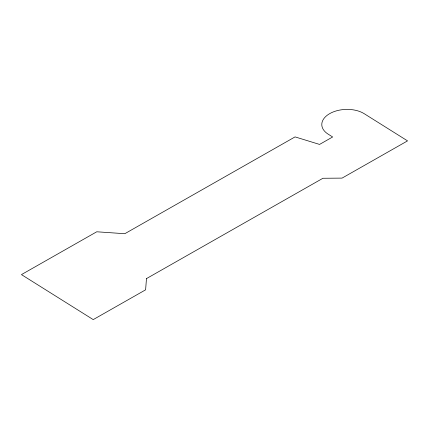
<?xml version="1.0" encoding="UTF-8"?>
<svg xmlns="http://www.w3.org/2000/svg" width="429" height="429" viewBox="0 0 429 429"><rect width="100%" height="100%" fill="white"/><g stroke="black" fill="none" stroke-linecap="round" stroke-linejoin="round"><path stroke-width="0.64" d="M146.466 278.609L145.613 289.822L93.227 319.61L21.45 274.608L96.756 231.783L124.807 233.714L295.066 136.894L319.557 144.423L332.657 136.974L328.169 134.164A24.399 14.516 -2.2 0 1 329.729 113.61A24.399 14.516 -2.2 0 1 364.183 113.68L407.55 140.873L342.069 178.11L322.924 178.266L146.466 278.609"/></g></svg>
